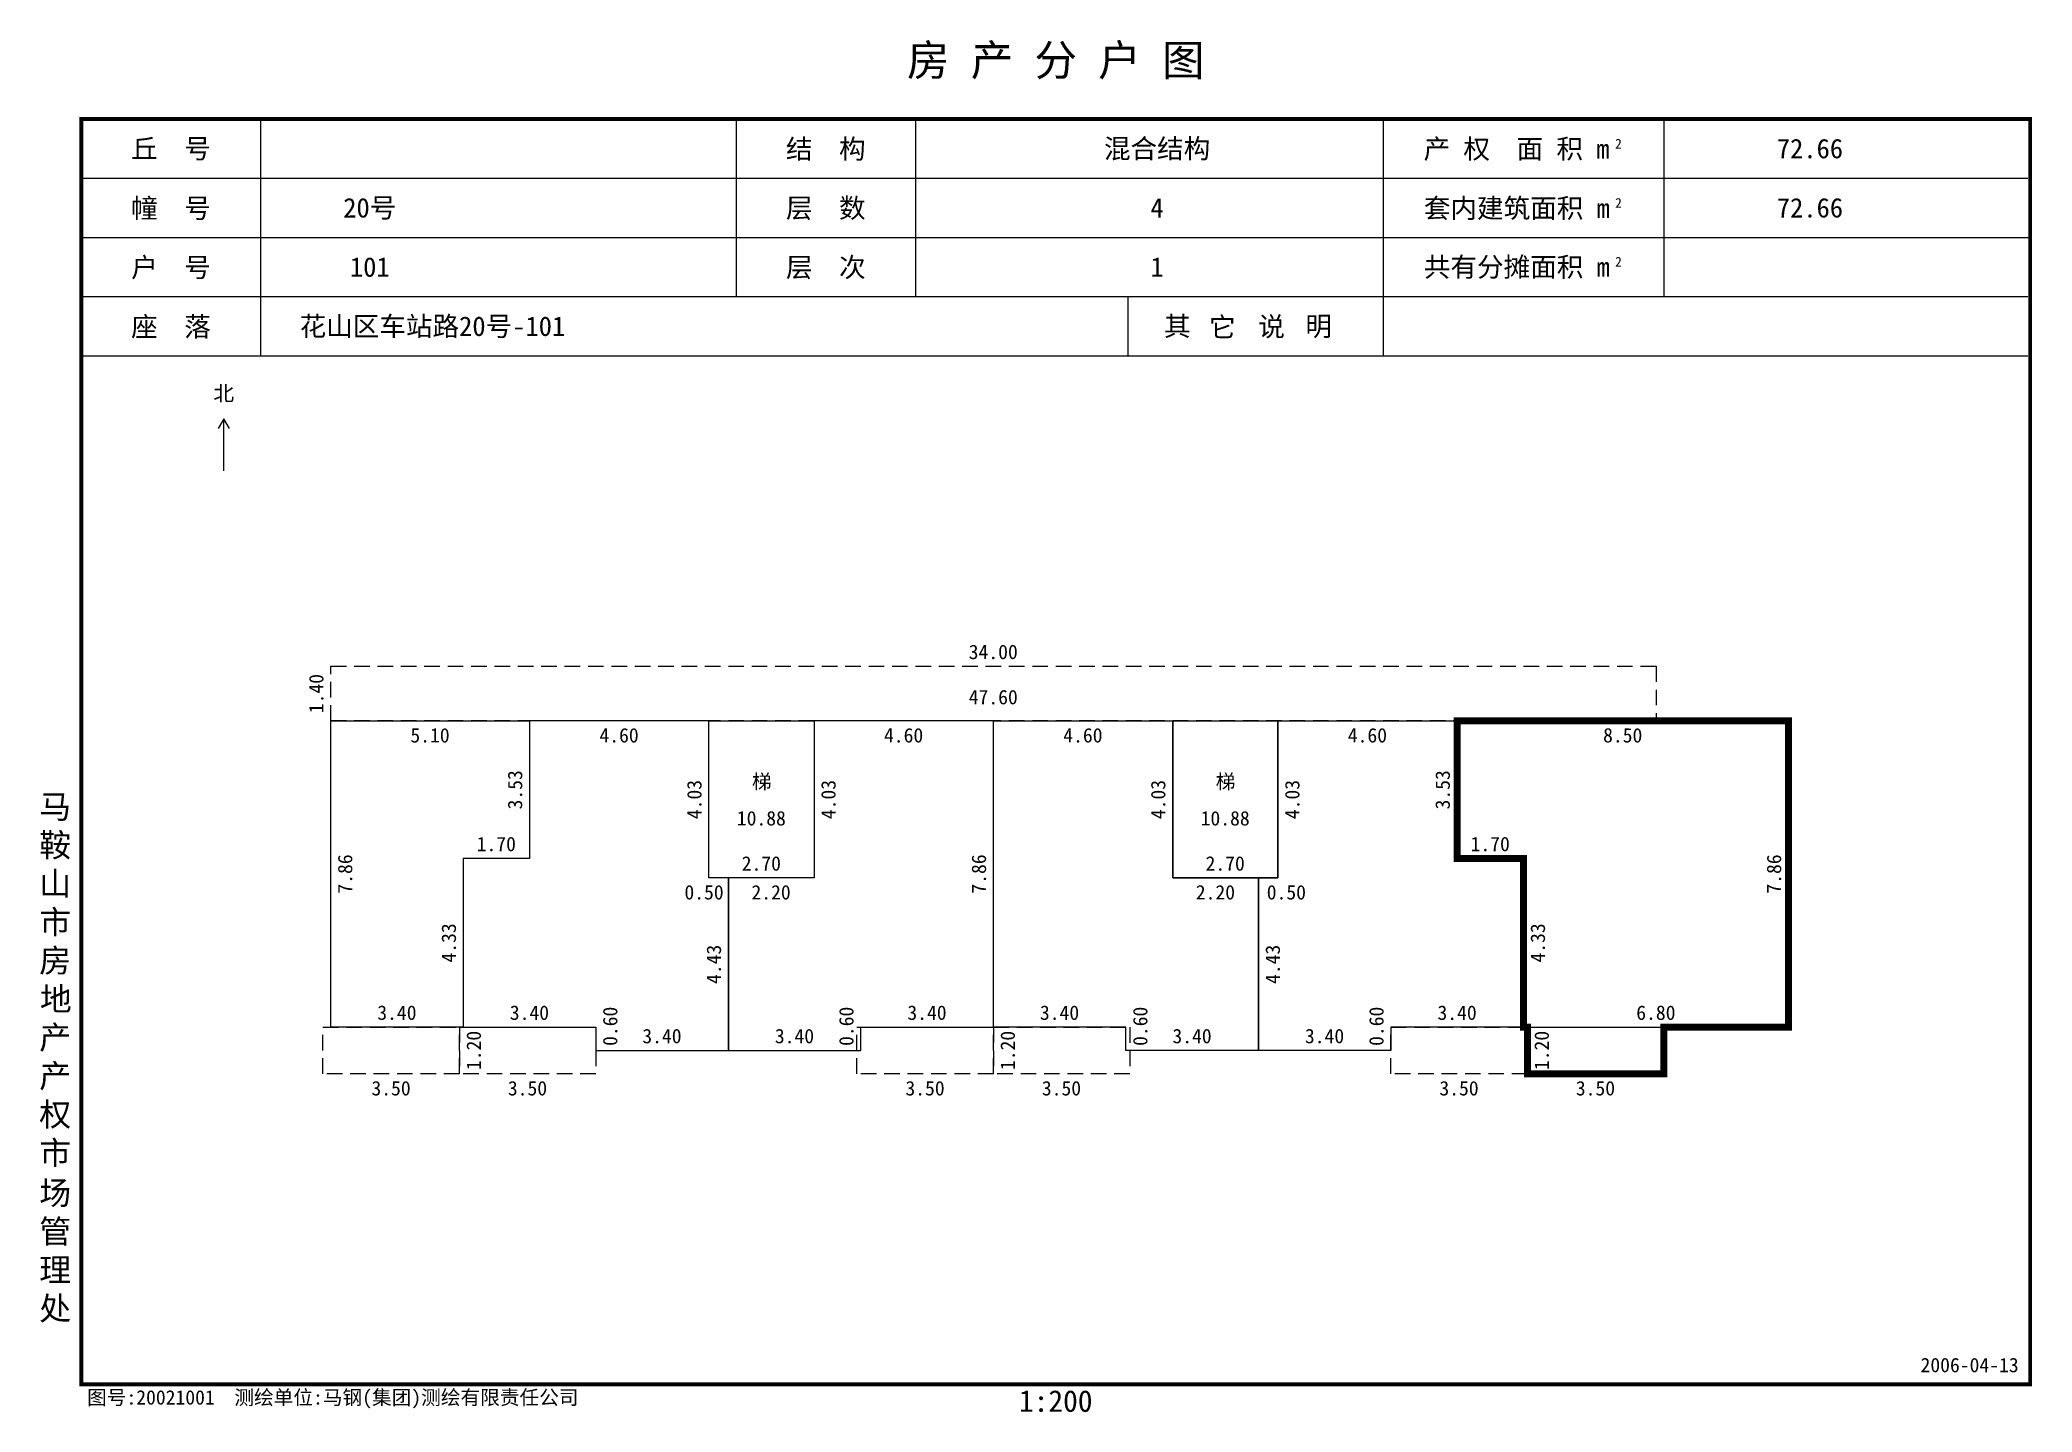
# Model space of a CAD drawing. Header units: millimetres. Extents: x -9.6 to 41.6, y 19.8 to 55.
import ezdxf
from ezdxf.enums import TextEntityAlignment as Align

# ---------------------------------------------------------------- set-up
doc = ezdxf.new("R2010")
doc.units = ezdxf.units.MM
doc.header["$LTSCALE"] = 0.2
for name, pattern in [('1000', [5000, 5000, -1e-10]), ('1001', [5000, 5000, -1e-10]), ('1002', [5000, 5000, -1e-10]), ('2140', [3, 2, -1])]:
    doc.linetypes.add(name, pattern=pattern)
for name, color, linetype in [('bmj', 7, 'Continuous'), ('fjx', 7, 'Continuous'), ('harea', 7, 'Continuous'), ('HPLTXT', 7, 'Continuous'), ('hsize', 7, 'Continuous'), ('JM', 7, 'Continuous'), ('kytx', 7, 'Continuous'), ('ltx', 7, 'Continuous'), ('NET', 8, 'Continuous')]:
    doc.layers.add(name, color=color, linetype=linetype)
doc.styles.add('HITI', font='simhei.ttf')
doc.styles.add('SONGTI', font='')
doc.styles.get('SONGTI').set_extended_font_data('SimSun')

# ---------------------------------------------------------------- blocks, each defined once
blk = doc.blocks.new('A4横2')
at = {"layer": 'NET', "color": 7, "linetype": 'Continuous', "const_width": 0.506}
blk.add_lwpolyline([(0, 162.4), (0, 0), (250, 0), (250, 162.4)], close=True, dxfattribs=at)
at = {"layer": 'NET', "color": 0, "linetype": 'Continuous'}
for points in [[(23, 162.4), (23, 132)], [(84, 162.4), (84, 139.6)], [(107, 162.4), (107, 139.6)], [(167, 162.4), (167, 132)], [(203, 162.4), (203, 139.6)], [(134.25, 139.6), (134.25, 132)]]:
    blk.add_lwpolyline(points, dxfattribs=at)
at = {"layer": 'NET', "color": 7, "linetype": 'Continuous'}
for points in [[(0, 154.8), (249.69, 154.8)], [(0, 147.2), (250, 147.2)], [(0, 139.6), (249.69, 139.6)], [(0, 132), (249.69, 132)]]:
    blk.add_lwpolyline(points, dxfattribs=at)
at = {"layer": 'NET', "color": 2, "linetype": 'Continuous'}
for s, height, style, p in [('房 产 分 户 图', 4, 'HITI', (125, 170.01)), ('丘  号', 2.5, 'SONGTI', (11.5, 158.6)), ('结  构', 2.5, 'SONGTI', (95.5, 158.6)), ('产 权  面 积 m', 2.5, 'SONGTI', (184.11, 158.6)), ('幢  号', 2.5, 'SONGTI', (11.5, 151)), ('层  数', 2.5, 'SONGTI', (95.5, 151)), ('套内建筑面积 m ', 2.5, 'SONGTI', (185, 151)), ('户  号', 2.5, 'SONGTI', (11.5, 143.4)), ('层  次', 2.5, 'SONGTI', (95.5, 143.4)), ('共有分摊面积 m ', 2.5, 'SONGTI', (185, 143.45)), ('座  落', 2.5, 'SONGTI', (11.5, 135.8)), ('它', 2.5, 'SONGTI', (146.36, 135.8)), ('说', 2.5, 'SONGTI', (152.68, 135.8))]:
    blk.add_text(s, height=height, dxfattribs=dict(at, style=style)).set_placement(p, align=Align.MIDDLE)
at = {"layer": 'NET', "color": 2, "linetype": 'Continuous', "style": 'SONGTI'}
for s, height, p in [('2', 1.25, (196.76, 158.6)), ('2', 1.25, (196.76, 151)), ('2', 1.25, (196.76, 143.45)), ('马', 3, (-5.4, 72.64)), ('鞍', 3, (-5.4, 67.7)), ('山', 3, (-5.4, 62.77)), ('市', 3, (-5.4, 57.83)), ('房', 3, (-5.4, 52.89)), ('地', 3, (-5.32, 47.96)), ('产', 3, (-5.4, 43.02)), ('产', 3, (-5.4, 38.08)), ('权', 3, (-5.4, 33.15)), ('市', 3, (-5.4, 28.21)), ('场', 3, (-5.4, 23.07)), ('管', 3, (-5.4, 18.13)), ('理', 3, (-5.4, 13.2)), ('处', 3, (-5.4, 8.26))]:
    blk.add_text(s, height=height, dxfattribs=at).set_placement(p)
blk.add_text('其', height=2.5, dxfattribs=at).set_placement((138.89, 135.8), align=Align.MIDDLE_LEFT)
blk.add_text('明', height=2.5, dxfattribs=at).set_placement((160.44, 135.8), align=Align.MIDDLE_RIGHT)
blk = doc.blocks.new('dirArrow')
at = {"layer": 'NET', "color": 2, "linetype": 'Continuous'}
for points in [[(0.99, 1.88), (0.27, 3.11), (-0.44, 1.88)], [(0.27, -3.55), (0.27, 3.11)]]:
    blk.add_lwpolyline(points, dxfattribs=at)
at = {"layer": 'NET', "color": 2, "linetype": 'Continuous', "style": 'SONGTI'}
blk.add_text('北', height=1.95, rotation=360, dxfattribs=at).set_placement((-1.06, 5.41))

msp = doc.modelspace()

# ---------------------------------------------------------------- linework, layer by layer
at = {"layer": 'bmj', "color": 2, "linetype": '2140'}
msp.add_lwpolyline([(-2.1, 37.53), (-2.1, 38.93), (31.9, 38.93), (31.9, 37.53), (-2.1, 37.53)], close=True, dxfattribs=at)
at = {"layer": 'fjx', "color": 3, "linetype": '1001'}
for points in [[(1.3, 29.67), (-2.1, 29.67), (-2.1, 37.53), (3, 37.53), (3, 34), (1.3, 34), (1.3, 29.67)], [(4.7, 29.07), (8.1, 29.07), (8.1, 33.5), (7.6, 33.5), (7.6, 37.53), (3, 37.53), (3, 34), (1.3, 34), (1.3, 29.67), (4.7, 29.67), (4.7, 29.07)], [(8.1, 29.07), (11.5, 29.07), (11.5, 29.67), (14.9, 29.67), (14.9, 37.53), (10.3, 37.53), (10.3, 33.5), (8.1, 33.5), (8.1, 29.07)], [(21.7, 29.07), (18.3, 29.07), (18.3, 29.67), (14.9, 29.67), (14.9, 37.53), (19.5, 37.53), (19.5, 33.5), (21.7, 33.5), (21.7, 29.07)], [(25.1, 29.07), (21.7, 29.07), (21.7, 33.5), (22.2, 33.5), (22.2, 37.53), (26.8, 37.53), (26.8, 34), (28.5, 34), (28.5, 29.67), (25.1, 29.67), (25.1, 29.07)], [(28.5, 29.67), (35.3, 29.67), (35.3, 37.53), (26.8, 37.53), (26.8, 34), (28.5, 34), (28.5, 29.67)]]:
    msp.add_lwpolyline(points, close=True, dxfattribs=at)
at = {"layer": 'JM', "color": 1, "linetype": '1000', "const_width": 0.18}
msp.add_lwpolyline([(26.8, 37.53), (35.3, 37.53), (35.3, 37.53), (35.3, 29.67), (32.1, 29.67), (32.1, 28.47), (28.6, 28.47), (28.6, 29.67), (28.5, 29.67), (28.5, 34), (26.8, 34)], close=True, dxfattribs=at)
at = {"layer": 'kytx', "color": 6, "linetype": '2140'}
for points in [[(1.2, 29.67), (1.2, 28.47), (-2.3, 28.47), (-2.3, 29.67), (1.2, 29.67)], [(4.7, 29.67), (4.7, 28.47), (1.2, 28.47), (1.2, 29.67), (4.7, 29.67)], [(14.9, 29.67), (14.9, 28.47), (11.4, 28.47), (11.4, 29.67), (14.9, 29.67)], [(18.4, 29.67), (18.4, 28.47), (14.9, 28.47), (14.9, 29.67), (18.4, 29.67)], [(28.6, 29.67), (28.6, 28.47), (25.1, 28.47), (25.1, 29.67), (28.6, 29.67)], [(32.1, 29.67), (32.1, 28.47), (28.6, 28.47), (28.6, 29.67), (32.1, 29.67)]]:
    msp.add_lwpolyline(points, close=True, dxfattribs=at)
at = {"layer": 'ltx', "color": 4, "linetype": '1002'}
for points in [[(7.6, 33.5), (7.6, 37.53), (10.3, 37.53), (10.3, 33.5), (7.6, 33.5)], [(19.5, 33.5), (19.5, 37.53), (22.2, 37.53), (22.2, 33.5), (19.5, 33.5)]]:
    msp.add_lwpolyline(points, close=True, dxfattribs=at)

# ---------------------------------------------------------------- block references
at = {"layer": 'JM', "color": 7, "linetype": '1000', "xscale": 0.2, "yscale": 0.2, "zscale": 0.2}
for name, p in [('A4横2', (-8.5, 20.5)), ('dirArrow', (-4.9, 44.66))]:
    msp.add_blockref(name, p, dxfattribs=at)

# ---------------------------------------------------------------- texts
at = {"layer": 'harea', "color": 2, "linetype": 'Continuous', "style": 'SONGTI'}
for s, p in [('47.60', (14.8964, 38.1403)), ('10.88', (8.9464, 35.0303)), ('10.88', (20.8464, 35.0303))]:
    msp.add_text(s, height=0.37, dxfattribs=at).set_placement(p, align=Align.MIDDLE_CENTER)
at = {"layer": 'HPLTXT', "color": 7, "linetype": 'Continuous', "style": 'SONGTI'}
for p in [(8.9564, 35.9703), (20.8564, 35.9703)]:
    msp.add_text('梯', height=0.37, dxfattribs=at).set_placement(p, align=Align.MIDDLE_CENTER)
at = {"layer": 'hsize', "color": 2, "linetype": 'Continuous', "style": 'SONGTI'}
for s, p in [('34.00', (14.8964, 39.3003)), ('5.10', (0.4464, 37.1603)), ('4.60', (5.2964, 37.1603)), ('4.60', (12.5964, 37.1603)), ('4.60', (17.1964, 37.1603)), ('4.60', (24.4964, 37.1603)), ('1.70', (2.1464, 34.3703)), ('2.70', (8.9464, 33.8703)), ('2.70', (20.8464, 33.8703)), ('0.50', (7.4764, 33.1303)), ('2.20', (9.1964, 33.1303)), ('2.20', (20.5964, 33.1303)), ('0.50', (22.4164, 33.1303)), ('3.40', (-0.4036, 30.0403)), ('3.40', (2.9964, 30.0403)), ('3.40', (13.1964, 30.0403)), ('3.40', (16.5964, 30.0403)), ('3.40', (26.7964, 30.0403)), ('3.40', (6.3964, 29.4403)), ('3.40', (9.7964, 29.4403)), ('3.40', (19.9964, 29.4403)), ('3.40', (23.3964, 29.4403)), ('3.50', (-0.5536, 28.1003)), ('3.50', (2.9464, 28.1003)), ('3.50', (13.1464, 28.1003)), ('3.50', (16.6464, 28.1003)), ('3.50', (26.8464, 28.1003)), ('3.50', (30.3464, 28.1003))]:
    msp.add_text(s, height=0.37, dxfattribs=at).set_placement(p, align=Align.MIDDLE_CENTER)
for s, p in [('1.40', (-2.4736, 38.2303)), ('3.53', (2.6264, 35.7603)), ('4.03', (7.2264, 35.5103)), ('4.03', (10.6664, 35.5103)), ('4.03', (19.1264, 35.5103)), ('4.03', (22.5664, 35.5103)), ('3.53', (26.4264, 35.7603)), ('7.86', (-1.7336, 33.6003)), ('7.86', (14.5264, 33.6003)), ('4.33', (0.9264, 31.8303)), ('4.43', (7.7264, 31.2803)), ('4.43', (22.0664, 31.2803)), ('0.60', (5.0664, 29.6903)), ('0.60', (11.1264, 29.6903)), ('0.60', (18.6664, 29.6903)), ('0.60', (24.7264, 29.6903)), ('1.20', (1.5664, 29.0703)), ('1.20', (15.2664, 29.0703)), ('1.20', (28.9664, 29.0703))]:
    msp.add_text(s, height=0.37, rotation=89.95437, dxfattribs=at).set_placement(p, align=Align.MIDDLE_CENTER)
at = {"layer": 'hsize', "color": 2, "linetype": '1001', "style": 'SONGTI'}
for s, rotation, p in [('8.50', 359.8175, (31.0464, 37.1603)), ('7.86', 89.95437, (34.9264, 33.6003)), ('4.33', 89.95437, (28.8664, 31.8303))]:
    msp.add_text(s, height=0.37, rotation=rotation, dxfattribs=at).set_placement(p, align=Align.MIDDLE_CENTER)
for s, p in [('1.70', (27.6464, 34.3703)), ('6.80', (31.8964, 30.0403))]:
    msp.add_text(s, height=0.37, dxfattribs=at).set_placement(p, align=Align.MIDDLE_CENTER)
at = {"layer": 'JM', "color": 7, "linetype": '1000', "style": 'SONGTI'}
for s, p in [('混合结构', (19.1, 52.22)), ('20号', (-1.1, 50.7)), ('4', (19.1, 50.7)), ('101', (-1.1, 49.18)), ('1', (19.1, 49.18))]:
    msp.add_text(s, height=0.5, dxfattribs=at).set_placement(p, align=Align.MIDDLE_CENTER)
for p in [(36.7, 52.22), (36.7, 50.7)]:
    msp.add_text('72.66', height=0.5, dxfattribs=at).set_placement(p, align=Align.MIDDLE_RIGHT)
msp.add_text('花山区车站路20号-101', height=0.5, dxfattribs=at).set_placement((-2.9, 47.66), align=Align.MIDDLE_LEFT)
msp.add_text('2006-04-13', height=0.37, dxfattribs=at).set_placement((41.204, 20.7), align=Align.BOTTOM_RIGHT)
msp.add_text('图号:20021001  测绘单位:马钢(集团)测绘有限责任公司', height=0.37, dxfattribs=at).set_placement((-8.352, 20.35), align=Align.TOP_LEFT)
msp.add_text('1:200', height=0.555, dxfattribs=at).set_placement((16.5, 20.35), align=Align.TOP_CENTER)

doc.saveas('drawing.dxf')
